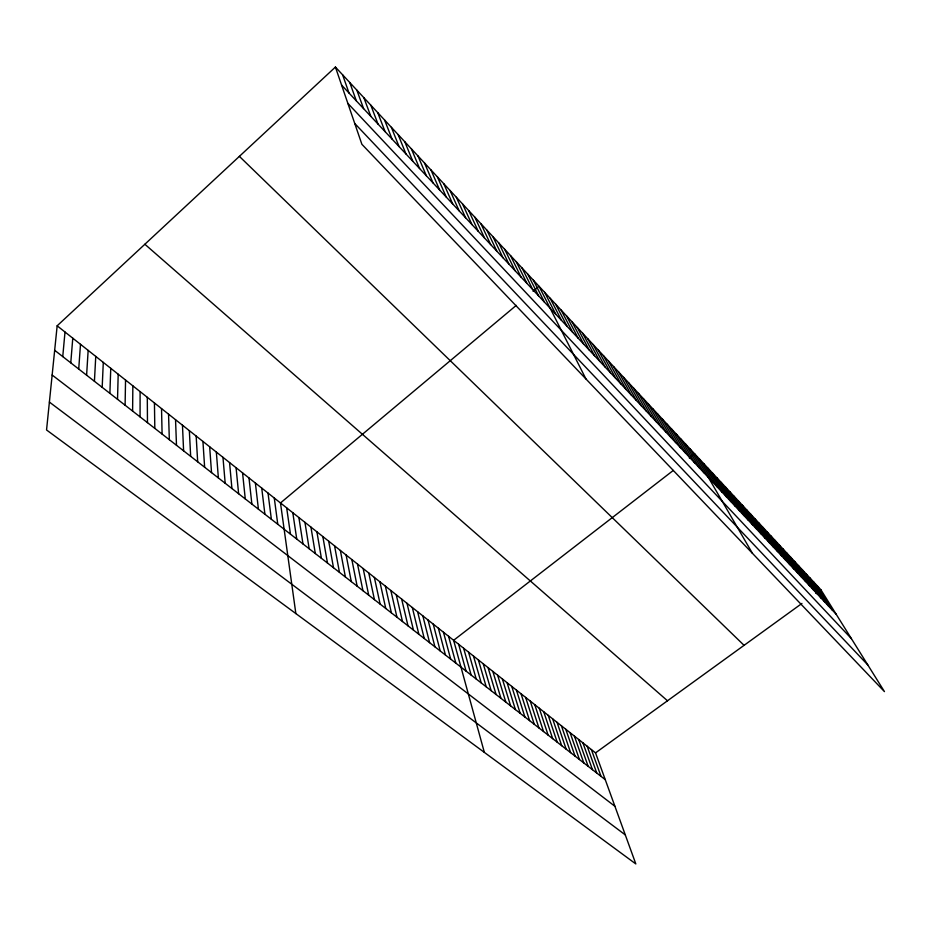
<?xml version="1.0" encoding="UTF-8"?>
<svg xmlns="http://www.w3.org/2000/svg" width="931" height="931" viewBox="0 0 931 931"><rect width="100%" height="100%" fill="white"/><g stroke="black" fill="none" stroke-linecap="round" stroke-linejoin="round"><path stroke-width="1.4" d="M140.069 416.89L140.104 391.59M132.609 411.071L132.854 385.841M125.103 405.206L125.545 380.046M117.527 399.306L118.19 374.204M109.881 393.348L110.766 368.327M102.189 387.343L103.294 362.392M94.427 381.291L95.753 356.41M86.606 375.193L88.154 350.393M78.716 369.048L80.497 344.319M70.768 362.846L72.781 338.197M62.749 356.596L65.007 332.03M57.163 325.803L46.55 429.982L635.826 863.933L595.537 752.865L57.163 325.803L335.416 67.067L820.874 589.73L884.45 691.605L361.88 144.282L335.416 67.067M516.263 305.38L280.487 502.949L295.849 613.576M533.067 291.287L539.037 286.294L585.96 378.975M673.276 470.446L453.63 640.295L484.341 752.376M689.324 458.029L694.701 453.874L752.446 553.34M595.537 752.865L801.94 603.439M815.882 593.35L820.874 589.73M49.39 402.087L625.306 834.909M52.148 375.03L614.914 806.281M54.673 350.289L605.255 779.654M144.875 244.259L667.492 700.775M239.383 156.373L744.067 645.334M354.746 123.474L867.785 664.909M347.868 103.388L851.388 638.619M341.596 85.093L836.154 614.216M817.185 585.75L832.43 610.224M813.461 581.747L828.671 606.209M809.726 577.72L824.889 602.159M805.955 573.659L821.084 598.098M802.173 569.586L817.267 594.001M798.356 565.478L813.415 589.882M794.515 561.346L809.539 585.727M790.663 557.192L805.629 581.561M786.776 553.014L801.707 577.36M782.866 548.801L797.762 573.135M778.933 544.565L793.782 568.876M774.976 540.306L789.779 564.593M770.996 536.023L785.752 560.287M766.981 531.706L781.691 555.947M762.955 527.365L777.618 551.583M758.893 522.989L773.51 547.184M754.797 518.59L769.367 542.761M750.689 514.156L765.212 538.304M746.546 509.699L761.011 533.824M742.379 505.219L756.798 529.308M738.19 500.703L752.551 524.77M733.965 496.165L748.28 520.196M729.718 491.58L743.974 515.588M725.447 486.983L739.645 510.956M721.141 482.339L735.281 506.289M716.8 477.684L730.882 501.588M712.436 472.983L726.459 496.851M708.049 468.258L722.014 492.092M703.627 463.498L717.533 487.297M699.181 458.704L713.018 482.467M690.185 449.021L703.894 472.715M685.647 444.134L699.286 467.781M681.073 439.211L694.642 462.812M676.465 434.253L689.976 457.819M671.833 429.261L685.274 452.78M667.166 424.233L680.526 447.706M662.465 419.171L675.755 442.609M657.728 414.074L670.948 437.465M652.968 408.942L666.107 432.287M648.162 403.775L661.231 427.073M643.333 398.573L656.32 421.813M638.468 393.336L651.374 416.518M633.569 388.064L646.393 411.188M628.634 382.746L641.378 405.823M623.654 377.392L636.327 400.411M618.65 372.004L631.23 394.965M613.61 366.581L626.098 389.484M608.537 361.112L620.93 383.956M603.416 355.607L615.728 378.382M598.261 350.056L610.492 372.772M593.082 344.47L605.208 367.128M587.845 338.849L599.878 361.426M582.585 333.17L594.525 355.689M577.278 327.468L589.114 349.916M571.937 321.707L583.667 344.086M566.56 315.923L578.186 338.221M561.137 310.081L572.658 332.309M555.667 304.204L567.095 326.35M550.163 298.269L561.474 320.345M544.623 292.299L555.819 314.294M533.416 280.243L544.391 302.063M527.761 274.145L538.618 295.883M522.047 268L532.788 289.646M516.309 261.82L526.923 283.373M510.514 255.583L521.011 277.042M504.672 249.299L515.052 270.665M498.795 242.968L509.036 264.241M492.871 236.579L502.984 257.759M486.89 230.155L496.875 251.23M480.873 223.673L490.73 244.644M474.81 217.144L484.516 238.01M468.689 210.557L478.266 231.319M462.532 203.924L471.959 224.569M456.318 197.232L465.605 217.773M450.057 190.494L459.192 210.906M443.75 183.698L452.734 203.994M437.384 176.843L446.217 197.023M430.972 169.942L439.653 190.005M424.501 162.983L433.031 182.918M417.984 155.966L426.351 175.773M411.409 148.89L419.613 168.558M404.787 141.756L412.817 161.296M398.107 134.564L405.974 153.964M391.369 127.314L399.062 146.574M384.584 120.006L392.091 139.115M377.73 112.628L385.062 131.597M370.829 105.191L377.974 124.021M363.87 97.697L370.829 116.363M356.841 90.144L363.614 108.648M591.36 749.548L601.019 776.349M349.765 82.51L356.34 100.862M587.158 746.22L596.748 773.021M582.934 742.868L592.465 769.681M578.675 739.493L588.148 766.318M342.62 74.829L348.997 93.019M574.404 736.107L583.807 762.931M570.098 732.685L579.443 759.521M565.78 729.252L575.044 756.1M561.428 725.808L570.633 752.644M557.041 722.328L566.176 749.176M552.642 718.837L561.707 745.696M548.208 715.322L557.204 742.182M543.751 711.784L552.677 738.644M539.258 708.223L548.115 735.094M534.755 704.651L543.529 731.522M530.216 701.043L538.921 727.926M525.643 697.424L534.278 724.295M521.046 693.781L529.599 720.652M516.426 690.115L524.898 716.986M511.771 686.415L520.173 713.297M507.092 682.702L515.413 709.585M502.379 678.967L510.619 705.849M497.643 675.208L505.801 702.09M492.871 671.426L500.948 698.308M488.077 667.62L496.06 694.503M483.247 663.791L491.149 690.662M478.383 659.939L486.203 686.81M473.495 656.064L481.222 682.923M468.572 652.154L476.218 679.025M463.626 648.232L471.167 675.091M458.646 644.275L466.094 671.135M448.579 636.292L455.841 663.14M443.493 632.265L450.662 659.101M438.385 628.204L445.449 655.028M433.241 624.119L440.212 650.944M428.062 620.011L434.928 646.824M422.849 615.88L429.61 642.681M417.6 611.714L424.257 638.503M412.317 607.524L418.869 634.302M406.998 603.311L413.445 630.078M401.645 599.064L407.987 625.818M396.257 594.793L402.495 621.536M390.834 590.487L396.955 617.218M385.376 586.158L391.381 612.866M379.883 581.805L385.771 608.49M374.355 577.406L380.127 604.091M368.781 572.996L374.437 599.657M363.171 568.55L368.711 595.188M357.527 564.07L362.939 590.685M351.848 559.554L357.132 586.158M346.123 555.016L351.29 581.596M340.362 550.442L345.401 577.011M334.555 545.845L339.466 572.379M328.713 541.214L333.496 567.724M322.836 536.547L327.479 563.034M316.912 531.845L321.416 558.309M310.942 527.121L315.318 553.549M304.937 522.349L309.173 548.755M298.898 517.555L302.982 543.925M292.8 512.725L296.745 539.061M286.667 507.861L290.46 534.173M274.284 498.027L277.775 524.281M268.023 493.069L271.375 519.277M261.727 488.077L264.916 514.249M255.385 483.038L258.422 509.176M248.996 477.975L251.87 504.067M242.56 472.867L245.272 498.923M236.078 467.723L238.627 493.744M229.55 462.544L231.924 488.519M222.963 457.33L225.186 483.259M216.341 452.07L218.378 477.952M209.661 446.775L211.535 472.611M202.935 441.445L204.634 467.234M196.162 436.069L197.675 461.811M189.342 430.657L190.669 456.341M182.464 425.199L183.605 450.837M175.54 419.706L176.494 445.286M168.558 414.167L169.326 439.7M161.529 408.593L162.099 434.055M154.441 402.972L154.814 428.376M147.296 397.304L147.47 422.651"/></g></svg>
